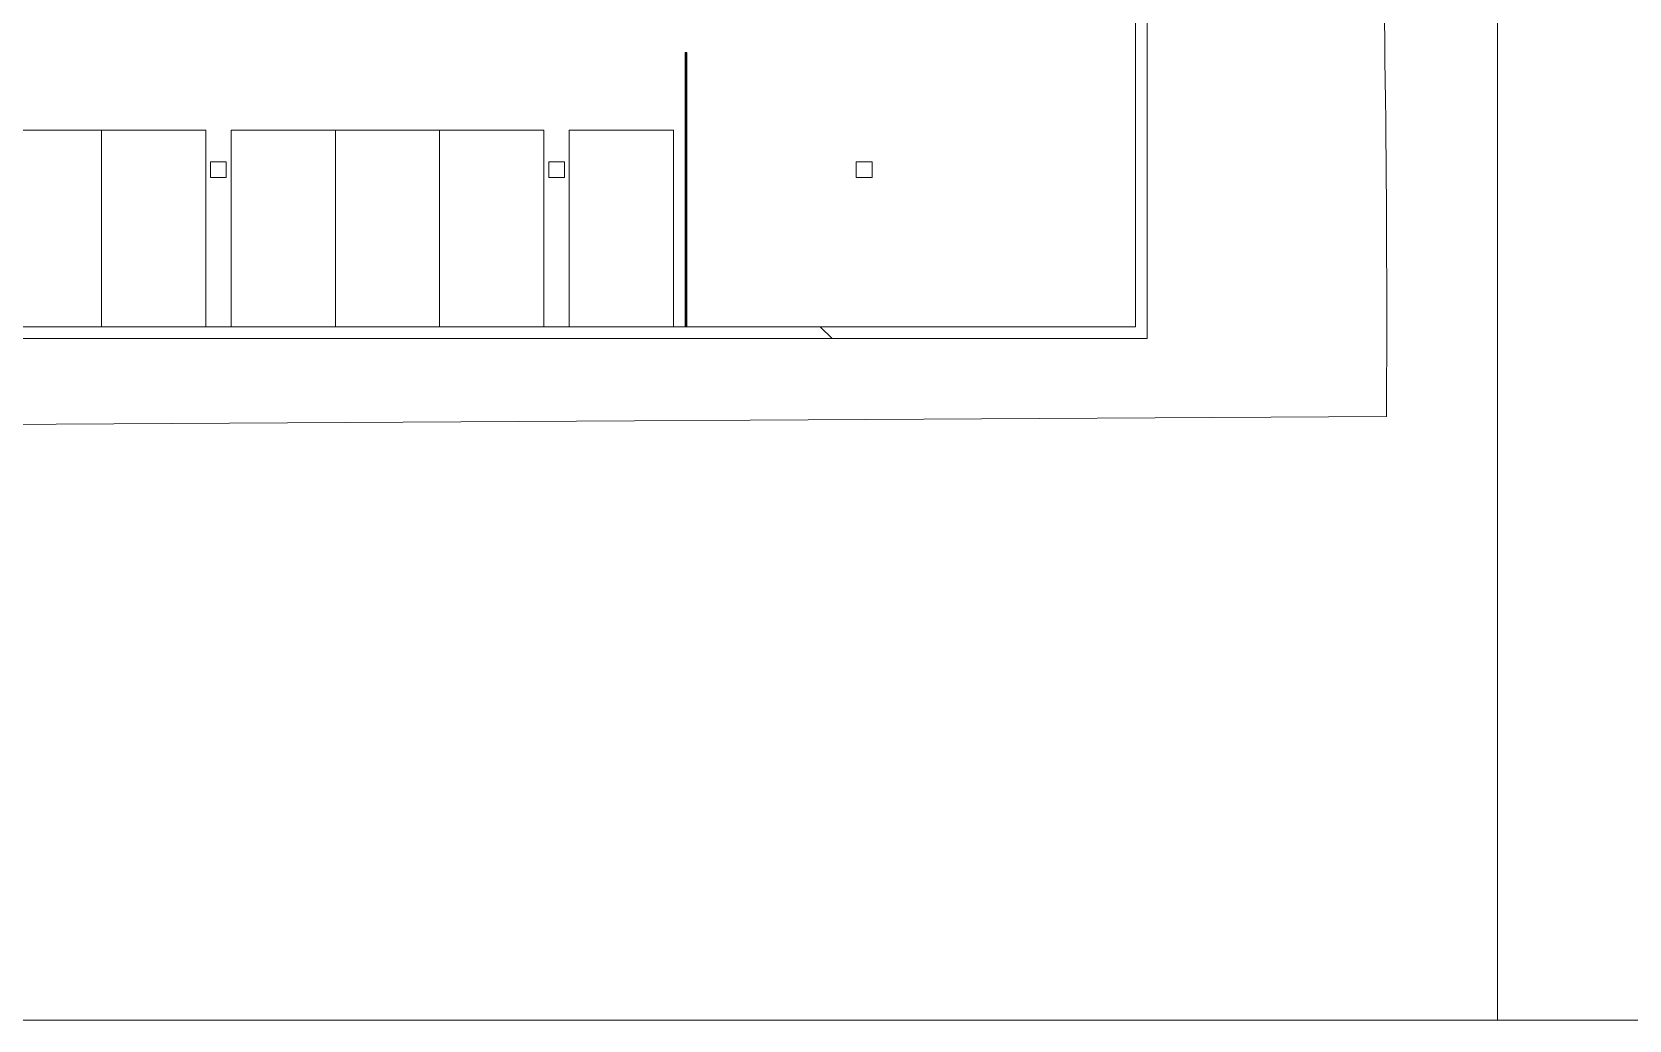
# Model space of a CAD drawing. Extents: x -1067 to 23308, y -6822 to 57810.
# Drawn here: x 472.76 to 505.26, y 11.86 to 31.97 of the extents above; entities that cross this region are included whole.
import ezdxf

# ---------------------------------------------------------------- set-up
doc = ezdxf.new("R2010")
doc.units = 0
doc.layers.get('0').update_dxf_attribs({"lineweight": 13})
doc.layers.add('G-____-TTLB-OTLN', color=7, linetype='Continuous', lineweight=13)
doc.layers.add('G-XREF-____-OTLN', color=7, linetype='Continuous', lineweight=13)

# ---------------------------------------------------------------- blocks, each defined once
blk = doc.blocks.new('Blockreferenz-A0UJ2DPIXE')
at = {"layer": 'G-XREF-____-OTLN', "color": 0, "linetype": 'ByBlock', "lineweight": -2, "ltscale": 0.13}
for p, q in [((495.212, 38.032), (495.212, 25.968)), ((495.452, 25.728), (495.452, 38.032)), ((486.084, 31.552), (486.052, 31.552)), ((486.052, 31.552), (486.052, 25.968)), ((486.068, 31.552), (486.068, 25.968)), ((486.084, 25.968), (486.084, 31.552)), ((476.712, 29.328), (476.392, 29.328)), ((476.392, 29.328), (476.392, 29.008)), ((476.712, 29.008), (476.712, 29.328)), ((483.592, 29.328), (483.272, 29.328)), ((483.272, 29.328), (483.272, 29.008)), ((483.592, 29.008), (483.592, 29.328)), ((489.852, 29.328), (489.532, 29.328)), ((489.532, 29.328), (489.532, 29.008)), ((489.852, 29.008), (489.852, 29.328)), ((476.392, 29.008), (476.712, 29.008)), ((483.272, 29.008), (483.592, 29.008)), ((489.532, 29.008), (489.852, 29.008)), ((412.844, 25.728), (495.452, 25.728)), ((495.212, 25.968), (462.172, 25.968)), ((489.038, 25.728), (488.798, 25.968))]:
    blk.add_line(p, q, dxfattribs=at)
at = {"layer": 'G-XREF-____-OTLN', "color": 9, "linetype": 'ByBlock', "lineweight": -2, "ltscale": 0.13, "true_color": 0xc0c0c0}
for p, q in [((474.172, 29.967), (472.052, 29.967)), ((476.292, 29.967), (474.172, 29.967)), ((474.172, 29.967), (474.172, 25.968)), ((474.172, 29.967), (474.172, 29.967)), ((474.172, 25.968), (474.172, 29.967)), ((474.172, 29.967), (474.172, 29.967)), ((476.292, 25.968), (476.292, 29.967)), ((476.292, 29.967), (476.292, 29.967)), ((478.932, 29.967), (476.812, 29.967)), ((476.812, 29.967), (476.812, 25.968)), ((476.812, 29.967), (476.812, 29.967)), ((481.052, 29.967), (478.932, 29.967)), ((478.932, 29.967), (478.932, 25.968)), ((478.932, 29.967), (478.932, 29.967)), ((478.932, 25.968), (478.932, 29.967)), ((478.932, 29.967), (478.932, 29.967)), ((481.052, 25.968), (481.052, 29.967)), ((481.052, 29.967), (481.052, 29.967)), ((483.172, 29.967), (481.052, 29.967)), ((481.052, 29.967), (481.052, 25.968)), ((481.052, 29.967), (481.052, 29.967)), ((483.172, 25.968), (483.172, 29.967)), ((483.172, 29.967), (483.172, 29.967)), ((485.812, 29.967), (483.692, 29.967)), ((483.692, 29.967), (483.692, 25.968)), ((483.692, 29.967), (483.692, 29.967)), ((485.812, 25.968), (485.812, 29.967)), ((485.812, 29.967), (485.812, 29.967))]:
    blk.add_line(p, q, dxfattribs=at)
at = {"layer": 'G-XREF-____-OTLN', "color": 18, "linetype": 'ByBlock', "lineweight": -2, "ltscale": 0.13, "true_color": 0x4c0000}
blk.add_line((500.322, 24.141), (411.654, 23.643), dxfattribs=at)
blk.add_ellipse((108.521, 26.081), major_axis=(391.801, -1.941), ratio=1, start_param=0, end_param=0.065786, dxfattribs=at)

msp = doc.modelspace()

# ---------------------------------------------------------------- linework, layer by layer
at = {"layer": 'G-____-TTLB-OTLN', "ltscale": 0.13}
for p, q in [((502.581, 11.861), (502.581, 81.861)), ((600.081, 11.861), (405.082, 11.861))]:
    msp.add_line(p, q, dxfattribs=at)

# ---------------------------------------------------------------- block references
at = {"ltscale": 0.13}
msp.add_blockref('Blockreferenz-A0UJ2DPIXE', (0, 0), dxfattribs=at)

doc.saveas('drawing.dxf')
